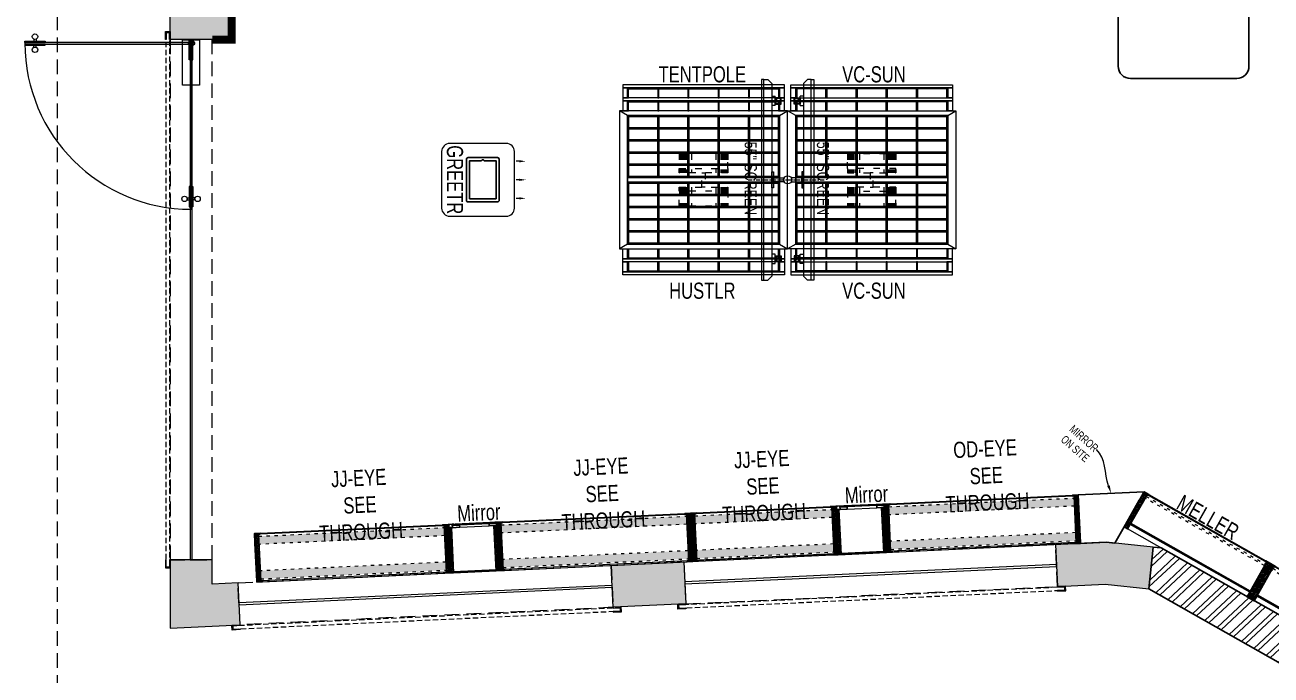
# Model space of a CAD drawing. Header units: feet. Extents: x 2658791 to 2675396, y -5466277 to -5453577.
# Drawn here: x 2658791 to 2666499, y -5462015 to -5457991 of the extents above; entities that cross this region are included whole.
import ezdxf
from ezdxf import colors
from ezdxf.entities.mleader import LeaderData, LeaderLine
from ezdxf.math import Vec2, Vec3

# ---------------------------------------------------------------- set-up
doc = ezdxf.new("R2010")
doc.units = ezdxf.units.FT
doc.header["$LTSCALE"] = 33
doc.header["$MEASUREMENT"] = 0
for name, pattern in [('a_p6_plan_L18$0$HIDDEN', [0.375, 0.25, -0.125]), ('ACAD_ISO03W100', [30, 12, -18]), ('DASHDOT2', [0.5, 0.25, -0.125, 0, -0.125]), ('HIDDENX2', [0.75, 0.5, -0.25])]:
    doc.linetypes.add(name, pattern=pattern)
for name, color, linetype, lineweight in [('A-Glazing', 4, 'Continuous', 20), ('A-shutter', 8, 'Continuous', 18), ('beam', 90, 'Continuous', 9), ('Column', 243, 'Continuous', 9), ('Glazing', 141, 'Continuous', 15), ('LENS-DIM', 252, 'Continuous', 5), ('LENS-PARTITION', 21, 'Continuous', 25), ('LENS-TEXT', 31, 'Continuous', 5), ('LENS_DIMENSION', 193, 'Continuous', 0), ('LENS_PARTITION', 21, 'Continuous', 25), ('LENS_TEXT', 31, 'Continuous', 5), ('LK-EQPMT', 3, 'Continuous', 18), ('LK-FF&E FLOOR', 1, 'Continuous', 9), ('LK-FF&E WALL', 1, 'Continuous', 9), ('LK-IT', 3, 'Continuous', 18), ('LK-MIRROR', 133, 'Continuous', 13), ('LN-ELEVATION-1', 81, 'Continuous', 25), ('LN-ELEVATION-2', 103, 'Continuous', 20), ('LN-ELEVATION-3', 125, 'Continuous', 18), ('LN-ELEVATION-4', 145, 'Continuous', 13), ('LN-ELEVATION-5', 167, 'Continuous', 5), ('LN-HATCH', 251, 'Continuous', 0), ('PLANO-TXT', 252, 'Continuous', 5), ('rolling shutter', 1, 'Continuous', 5)]:
    doc.layers.add(name, color=color, linetype=linetype, lineweight=lineweight)
doc.layers.add('A-WALL', color=1, linetype='Continuous')
doc.styles.add('LK TXT', font='GILC____.TTF', dxfattribs={"height": 100})
doc.styles.get("Standard").update_dxf_attribs({"font": 'GILC____.TTF'})
pattern_1 = [(45, (-583719.1914, 43520.887), (3.31456304, 12.1533978), [15.625, -3.125, 0, -3.125])]
pattern_2 = [(45, (-584019.1914, 43520.887), (3.31456304, 12.1533978), [15.625, -3.125, 0, -3.125])]
pattern_3 = [(45, (4208834.247, 1706614.74), (-4.4901280605, 4.4901280605), [])]
pattern_4 = [(45, (4209134.247, 1706614.74), (-4.4901280605, 4.4901280605), [])]
pattern_5 = [(45, (-583869.1914, 43752.887), (3.31456304, 12.1533978), [15.625, -3.125, 0, -3.125])]
pattern_6 = [(45, (0, 0), (1.683798, 6.173926), [7.9375, -1.5875, 0, -1.5875])]

# ---------------------------------------------------------------- blocks, each defined once
blk = doc.blocks.new('*U49')
at = {"layer": 'A-shutter', "color": 5, "ltscale": 10}
for points in [[(41039835, -1561539.2), (41039835, -1561544.2), (41039790, -1561544.2), (41039790, -1561564.2), (41039835, -1561564.2), (41039835, -1561569.2), (41039785, -1561569.2), (41039785, -1561539.2)], [(41043055, -1561539.2), (41043055, -1561544.2), (41043100, -1561544.2), (41043100, -1561564.2), (41043055, -1561564.2), (41043055, -1561569.2), (41043105, -1561569.2), (41043105, -1561539.2)]]:
    blk.add_lwpolyline(points, close=True, dxfattribs=at)
at = {"layer": 'A-shutter', "color": 5, "linetype": 'HIDDENX2', "ltscale": 2}
blk.add_lwpolyline([(41039790, -1561544.2), (41039790, -1561564.2), (41043100, -1561564.2), (41043100, -1561544.2)], close=True, dxfattribs=at)
blk = doc.blocks.new('*U51')
at = {"layer": 'A-shutter', "color": 5, "ltscale": 10}
for points in [[(41039950, -1561539.2), (41039950, -1561544.2), (41039905, -1561544.2), (41039905, -1561564.2), (41039950, -1561564.2), (41039950, -1561569.2), (41039900, -1561569.2), (41039900, -1561539.2)], [(41042260, -1561539.2), (41042260, -1561544.2), (41042305, -1561544.2), (41042305, -1561564.2), (41042260, -1561564.2), (41042260, -1561569.2), (41042310, -1561569.2), (41042310, -1561539.2)]]:
    blk.add_lwpolyline(points, close=True, dxfattribs=at)
at = {"layer": 'A-shutter', "color": 5, "linetype": 'HIDDENX2', "ltscale": 2}
blk.add_lwpolyline([(41039905, -1561544.2), (41039905, -1561564.2), (41042305, -1561564.2), (41042305, -1561544.2)], close=True, dxfattribs=at)
blk = doc.blocks.new('*U52')
at = {"layer": 'A-shutter', "color": 5, "ltscale": 10}
for points in [[(41039950, -1561539.2), (41039950, -1561544.2), (41039905, -1561544.2), (41039905, -1561564.2), (41039950, -1561564.2), (41039950, -1561569.2), (41039900, -1561569.2), (41039900, -1561539.2)], [(41042251.2, -1561539.2), (41042251.2, -1561544.2), (41042296.2, -1561544.2), (41042296.2, -1561564.2), (41042251.2, -1561564.2), (41042251.2, -1561569.2), (41042301.2, -1561569.2), (41042301.2, -1561539.2)]]:
    blk.add_lwpolyline(points, close=True, dxfattribs=at)
at = {"layer": 'A-shutter', "color": 5, "linetype": 'HIDDENX2', "ltscale": 2}
blk.add_lwpolyline([(41039905, -1561544.2), (41039905, -1561564.2), (41042296.2, -1561564.2), (41042296.2, -1561544.2)], close=True, dxfattribs=at)
blk = doc.blocks.new('A$C789c81e5')
at = {"layer": 'Column'}
h = blk.add_hatch(color=8, dxfattribs=at)
h.dxf.hatch_style = 1
h.paths.add_polyline_path([(-8311.5, 960), (-8641.5, 960), (-8641.5, 700), (-8311.5, 700)])
h.paths.add_polyline_path([(-4736.5, 1080), (-4736.5, 700), (-5206.5, 700), (-5206.5, 960), (-4986.5, 960), (-4986.5, 1080)])
h.paths.add_polyline_path([(-1094, 700), (-1114.3, 1132), (-1374, 1119.8), (-1366.5, 960), (-1516.5, 960), (-1516.5, 700)])
h.paths.add_polyline_path([(-1503.3, 3876.8), (-1243.6, 3889), (-1222.5, 3439.5), (-1482.3, 3427.3)])
h.paths.add_polyline_path([(-8641.5, 4200), (-8381.5, 4200), (-8381.5, 3810), (-8641.5, 3810)])
h.paths.add_polyline_path([(-5154.6, 6972.3), (-4896.4, 6941.5), (-4941.4, 6564.2), (-5199.6, 6595)])
h.paths.add_polyline_path([(-1595.3, 6780), (-1626, 6490.2), (-1611.2, 6175.4), (-1351.5, 6187.6), (-1365.3, 6482.5), (-1336.7, 6752.6)])
h.paths.add_polyline_path([(-8641.5, 7360), (-8381.5, 7360), (-8381.5, 6980), (-8641.5, 6980)])
h.paths.add_polyline_path([(-6192.4, 10137.7), (-5940.3, 10422.1), (-5745.7, 10249.6), (-5997.8, 9965.2)])
h.paths.add_polyline_path([(-4115.7, 12479.6), (-3857, 12771.4), (-3662.5, 12598.9), (-3921.2, 12307.1)])
h.paths.add_polyline_path([(271.4, 10231.9), (584.4, 9999.1), (351.6, 9686.2), (38.7, 9918.9)])
h.paths.add_polyline_path([(-858.2, 16153.4), (-633.6, 16406.7), (-439, 16234.2), (-663.6, 15980.9)])
at = {"layer": 'LN-HATCH'}
h = blk.add_hatch(dxfattribs=at)
h.set_pattern_fill('ANSI32', color=256, scale=222, angle=88.11)
h.paths.add_polyline_path([(-1336.7, 6752.6), (250.2, 9549.8), (41.5, 9704.9), (-1590.1, 6828.8), (-1595.3, 6780)])
at = {"layer": 'A-WALL'}
blk.add_lwpolyline([(-1336.7, 6752.6), (250.2, 9549.8), (41.5, 9704.9), (-1590.1, 6828.8), (-1595.3, 6780)], close=True, dxfattribs=at)
at = {"layer": 'beam', "linetype": 'a_p6_plan_L18$0$HIDDEN', "lineweight": 5, "ltscale": 11}
blk.add_lwpolyline([(-9241.5, 960), (-9241.5, 0), (0, 0), (-301.6, 6428.9)], dxfattribs=at)
for points in [[(-1243.6, 3889), (-1351.5, 6187.6), (-1611.2, 6175.4), (-1503.3, 3876.8)], [(-1374, 1119.8), (-1482.3, 3427.3), (-1222.5, 3439.5), (-1114.3, 1132)], [(-1516.5, 960), (-4736.5, 960), (-4736.5, 700), (-1516.5, 700)]]:
    blk.add_lwpolyline(points, close=True, dxfattribs=at)
at = {"layer": 'Column'}
for points in [[(-1595.3, 6780), (-1626, 6490.2), (-1611.2, 6175.4), (-1351.5, 6187.6), (-1365.3, 6482.5), (-1336.7, 6752.6)], [(-1503.3, 3876.8), (-1243.6, 3889), (-1222.5, 3439.5), (-1482.3, 3427.3)], [(-4736.5, 1080), (-4736.5, 700), (-5206.5, 700), (-5206.5, 960), (-4986.5, 960), (-4986.5, 1080)], [(-1094, 700), (-1114.3, 1132), (-1374, 1119.8), (-1366.5, 960), (-1516.5, 960), (-1516.5, 700)]]:
    blk.add_lwpolyline(points, close=True, dxfattribs=at)
at = {"layer": 'rolling shutter', "color": 2, "rotation": 92.6861815062289}
for name, p in [('*U52', (362292.3, -41064149)), ('*U51', (362421.7, -41066906))]:
    blk.add_blockref(name, p, dxfattribs=at)
at = {"layer": 'rolling shutter', "color": 2, "xscale": -1}
blk.add_blockref('*U49', (41038318.5, 1562239.2), dxfattribs=at)
blk = doc.blocks.new('MIRROR SEE THROUGH')
at = {"layer": 'LN-HATCH', "ltscale": 0.5}
h = blk.add_hatch(dxfattribs=at)
h.set_pattern_fill('ANSI31', color=256, scale=2)
h.set_pattern_definition([(45, (4060070.797, 1708569.446), (-4.4901280605, 4.4901280605), [])])
h.paths.add_polyline_path([(-150, 0), (-132, 0), (-132, -279), (-150, -279)])
h.paths.add_polyline_path([(-132, -6), (132, -6), (132, 0), (-132, 0)])
h.paths.add_polyline_path([(150, 0), (132, 0), (132, -279), (150, -279)])
at = {"layer": 'Defpoints'}
blk.add_lwpolyline([(150, -300), (-150, -300), (-150, 0), (150, 0)], close=True, dxfattribs=at)
at = {"layer": 'LN-ELEVATION-1'}
for points in [[(-150, 0), (-132, 0), (-132, -279), (-150, -279)], [(-132, -6), (132, -6), (132, 0), (-132, 0)], [(150, 0), (132, 0), (132, -279), (150, -279)], [(-103, -293), (-103, -279), (-148, -279), (-148, -300), (-139, -300), (-139, -298.5), (-146.5, -298.5), (-146.5, -293)], [(80, -293), (80, -279), (125, -279), (125, -300), (116, -300), (116, -298.5), (123.5, -298.5), (123.5, -293)], [(142, -300), (142, -298.5), (146.5, -298.5), (146.5, -280.5), (125, -280.5), (125, -279), (148, -279), (148, -300)]]:
    blk.add_lwpolyline(points, close=True, dxfattribs=at)
at = {"layer": 'LN-ELEVATION-2', "color": 4, "lineweight": 0}
blk.add_lwpolyline([(-146.5, -293), (123.5, -293), (123.5, -298.5), (-146.5, -298.5)], close=True, dxfattribs=at)
at = {"layer": 'LN-ELEVATION-2'}
blk.add_lwpolyline([(-103, -293), (80, -293), (80, -279), (-103, -279)], close=True, dxfattribs=at)
at = {"layer": 'LN-ELEVATION-4', "ltscale": 0.5}
blk.add_line((116, -300), (-139, -300), dxfattribs=at)
blk = doc.blocks.new('JJ STSH 900')
h = blk.add_hatch(color=177)
h.dxf.hatch_style = 1
h.paths.add_polyline_path([(425, 50), (-425, 50), (-425, 0), (425, 0)])
h = blk.add_hatch(color=177)
h.dxf.hatch_style = 1
h.paths.add_polyline_path([(425, -164), (-425, -164), (-425, -214), (425, -214)])
at = {"layer": 'LN-HATCH', "ltscale": 0.5}
h = blk.add_hatch(dxfattribs=at)
h.set_pattern_fill('ANSI36', color=256, scale=50)
h.set_pattern_definition(pattern_1)
h.paths.add_polyline_path([(-415, 62), (-415, 68), (-450, 68), (-450, 62)])
h = blk.add_hatch(dxfattribs=at)
h.set_pattern_fill('ANSI36', color=256, scale=50)
h.set_pattern_definition(pattern_1)
h.paths.add_polyline_path([(-425, 62), (-450, 62), (-450, 18), (-450, 8), (-450, -226), (-425, -226)])
h = blk.add_hatch(dxfattribs=at)
h.set_pattern_fill('ANSI36', color=256, scale=50)
h.set_pattern_definition(pattern_2)
h.paths.add_polyline_path([(415, 62), (415, 68), (450, 68), (450, 62)])
h = blk.add_hatch(dxfattribs=at)
h.set_pattern_fill('ANSI36', color=256, scale=50)
h.set_pattern_definition(pattern_2)
h.paths.add_polyline_path([(450, 8), (450, 18), (450, 62), (425, 62), (425, -226), (450, -226)])
h = blk.add_hatch(dxfattribs=at)
h.set_pattern_fill('ANSI36', color=256, scale=50)
h.set_pattern_definition(pattern_1)
h.paths.add_polyline_path([(-415, -226), (-415, -232), (-450, -232), (-450, -226)])
h = blk.add_hatch(dxfattribs=at)
h.set_pattern_fill('ANSI36', color=256, scale=50)
h.set_pattern_definition(pattern_2)
h.paths.add_polyline_path([(415, -226), (415, -232), (450, -232), (450, -226)])
at = {"layer": 'LN-ELEVATION-1', "ltscale": 0.5}
for points in [[(-415, 62), (-415, 68), (-450, 68), (-450, 62)], [(-450, -226), (-450, 8), (-450, 8), (-450, 18), (-450, 18), (-450, 62), (-425, 62), (-425, -226)], [(415, 62), (415, 68), (450, 68), (450, 62)], [(450, -226), (450, 8), (450, 8), (450, 18), (450, 18), (450, 62), (425, 62), (425, -226)], [(-415, -226), (-415, -232), (-450, -232), (-450, -226)], [(415, -226), (415, -232), (450, -232), (450, -226)]]:
    blk.add_lwpolyline(points, close=True, dxfattribs=at)
at = {"layer": 'LN-ELEVATION-3', "ltscale": 0.5}
for p, q in [((-415, 68), (415, 68)), ((415, 62), (-415, 62)), ((425, -226), (-425, -226)), ((415, -226), (-415, -226)), ((-415, -232), (415, -232))]:
    blk.add_line(p, q, dxfattribs=at)
at = {"layer": 'LN-ELEVATION-4', "linetype": 'ACAD_ISO03W100', "ltscale": 0.05}
for points in [[(425, 0), (-425, 0), (-425, 50), (425, 50)], [(425, -164), (-425, -164), (-425, -214), (425, -214)]]:
    blk.add_lwpolyline(points, close=True, dxfattribs=at)
blk = doc.blocks.new('ffgd')
at = {"layer": 'LN-ELEVATION-4', "linetype": 'ACAD_ISO03W100', "ltscale": 0.1}
blk.add_lwpolyline([(0, 47.3), (0, -41.5), (-20, -41.5), (-20, 47.3)], close=True, dxfattribs=at)
at = {"layer": 'LN-ELEVATION-5', "linetype": 'ACAD_ISO03W100', "ltscale": 0.1}
for p, q in [((-159.9, 165.7), (-159.9, 47.3)), ((-159.7, 165.7), (-159.7, 47.3)), ((-159.4, 165.7), (-159.4, 47.3)), ((-159, 165.7), (-159, 47.3)), ((-158.5, 165.7), (-158.5, 47.3)), ((-157.9, 165.7), (-157.9, 47.3)), ((-157.1, 165.7), (-157.1, 47.3)), ((-156.1, 165.7), (-156.1, 47.3)), ((-154.1, 165.7), (-154.1, 47.3)), ((-151.1, 165.7), (-151.1, 47.3)), ((-146.1, 165.7), (-146.1, 47.3)), ((-141.1, 165.7), (-141.1, 47.3)), ((-135.1, 165.7), (-135.1, 47.3)), ((-128.1, 165.7), (-128.1, 47.3)), ((-120.1, 165.7), (-120.1, 47.3)), ((-111.1, 165.7), (-111.1, 47.3)), ((-102.1, 165.7), (-102.1, 47.3)), ((-85, 165.7), (-85, 47.3)), ((65, 165.7), (65, 47.3)), ((82.1, 165.7), (82.1, 47.3)), ((91.1, 165.7), (91.1, 47.3)), ((100.1, 165.7), (100.1, 47.3)), ((108.1, 165.7), (108.1, 47.3)), ((115.1, 165.7), (115.1, 47.3)), ((121.1, 165.7), (121.1, 47.3)), ((126.1, 165.7), (126.1, 47.3)), ((131.1, 165.7), (131.1, 47.3)), ((134.1, 165.7), (134.1, 47.3)), ((136.1, 165.7), (136.1, 47.3)), ((137.1, 165.7), (137.1, 47.3)), ((137.9, 165.7), (137.9, 47.3)), ((138.5, 165.7), (138.5, 47.3)), ((139, 165.7), (139, 47.3)), ((139.4, 165.7), (139.4, 47.3)), ((139.7, 165.7), (139.7, 47.3)), ((139.9, 165.7), (139.9, 47.3)), ((-159.9, -41.5), (-159.9, -159.9)), ((-159.7, -41.5), (-159.7, -159.9)), ((-159.4, -41.5), (-159.4, -159.9)), ((-159, -41.5), (-159, -159.9)), ((-158.5, -41.5), (-158.5, -159.9)), ((-157.9, -41.5), (-157.9, -159.9)), ((-157.1, -41.5), (-157.1, -159.9)), ((-156.1, -41.5), (-156.1, -159.9)), ((-154.1, -41.5), (-154.1, -159.9)), ((-151.1, -41.5), (-151.1, -159.9)), ((-146.1, -41.5), (-146.1, -159.9)), ((-141.1, -41.5), (-141.1, -159.9)), ((-135.1, -41.5), (-135.1, -159.9)), ((-128.1, -41.5), (-128.1, -159.9)), ((-120.1, -41.5), (-120.1, -159.9)), ((-111.1, -41.5), (-111.1, -159.9)), ((-102.1, -41.5), (-102.1, -159.9)), ((-85, -41.5), (-85, -159.9)), ((65, -41.5), (65, -159.9)), ((82.1, -41.5), (82.1, -159.9)), ((91.1, -41.5), (91.1, -159.9)), ((100.1, -41.5), (100.1, -159.9)), ((108.1, -41.5), (108.1, -159.9)), ((115.1, -41.5), (115.1, -159.9)), ((121.1, -41.5), (121.1, -159.9)), ((126.1, -41.5), (126.1, -159.9)), ((131.1, -41.5), (131.1, -159.9)), ((134.1, -41.5), (134.1, -159.9)), ((136.1, -41.5), (136.1, -159.9)), ((137.1, -41.5), (137.1, -159.9)), ((137.9, -41.5), (137.9, -159.9)), ((138.5, -41.5), (138.5, -159.9)), ((139, -41.5), (139, -159.9)), ((139.4, -41.5), (139.4, -159.9)), ((139.7, -41.5), (139.7, -159.9)), ((139.9, -41.5), (139.9, -159.9))]:
    blk.add_line(p, q, dxfattribs=at)
for points in [[(140, 73), (140, 165.7), (-160, 165.7), (-160, 73)], [(140, -67.1), (140, -159.9), (-160, -159.9), (-160, -67.1)]]:
    blk.add_lwpolyline(points, dxfattribs=at)
for points in [[(140, 73), (140, 47.3), (-160, 47.3), (-160, 73)], [(140, -41.5), (140, -67.1), (-160, -67.1), (-160, -41.5)]]:
    blk.add_lwpolyline(points, close=True, dxfattribs=at)
blk = doc.blocks.new('EURO 1040 x 1175')
at = {"layer": 'LN-ELEVATION-1'}
for points in [[(-470, -327.4), (470, -327.4), (470, 467.6), (-470, 467.6)], [(-470, 85.1), (470, 85.1), (470, 467.6), (-470, 467.6)], [(-283.2, 85.1), (-277.2, 85.1), (-277.2, 467.6), (-283.2, 467.6)], [(-96.4, 85.1), (-90.4, 85.1), (-90.4, 467.6), (-96.4, 467.6)], [(90.4, 85.1), (96.4, 85.1), (96.4, 467.6), (90.4, 467.6)], [(277.2, 85.1), (283.2, 85.1), (283.2, 467.6), (277.2, 467.6)], [(-470, 386.6), (-283.2, 386.6), (-283.2, 392.6), (-470, 392.6)], [(-277.2, 386.6), (-96.4, 386.6), (-96.4, 392.6), (-277.2, 392.6)], [(-90.4, 386.6), (90.4, 386.6), (90.4, 392.6), (-90.4, 392.6)], [(96.4, 386.6), (277.2, 386.6), (277.2, 392.6), (96.4, 392.6)], [(283.2, 386.6), (470, 386.6), (470, 392.6), (283.2, 392.6)], [(-470, 311.2), (-283.2, 311.2), (-283.2, 317.2), (-470, 317.2)], [(-277.2, 311.2), (-96.4, 311.2), (-96.4, 317.2), (-277.2, 317.2)], [(-90.4, 311.2), (90.4, 311.2), (90.4, 317.2), (-90.4, 317.2)], [(96.4, 311.2), (277.2, 311.2), (277.2, 317.2), (96.4, 317.2)], [(283.2, 311.2), (470, 311.2), (470, 317.2), (283.2, 317.2)], [(-470, 235.8), (-283.2, 235.8), (-283.2, 241.8), (-470, 241.8)], [(-277.2, 235.8), (-96.4, 235.8), (-96.4, 241.8), (-277.2, 241.8)], [(-90.4, 235.8), (90.4, 235.8), (90.4, 241.8), (-90.4, 241.8)], [(96.4, 235.8), (277.2, 235.8), (277.2, 241.8), (96.4, 241.8)], [(283.2, 235.8), (470, 235.8), (470, 241.8), (283.2, 241.8)], [(-470, 160.4), (-283.2, 160.4), (-283.2, 166.4), (-470, 166.4)], [(-277.2, 160.4), (-96.4, 160.4), (-96.4, 166.4), (-277.2, 166.4)], [(-90.4, 160.4), (90.4, 160.4), (90.4, 166.4), (-90.4, 166.4)], [(96.4, 160.4), (277.2, 160.4), (277.2, 166.4), (96.4, 166.4)], [(283.2, 160.4), (470, 160.4), (470, 166.4), (283.2, 166.4)], [(-470, 85.1), (470, 85.1), (470, 55.1), (-470, 55.1)], [(-470, 55.1), (470, 55.1), (470, -327.4), (-470, -327.4)], [(-283.2, 55.1), (-277.2, 55.1), (-277.2, -327.4), (-283.2, -327.4)], [(-96.4, 55.1), (-90.4, 55.1), (-90.4, -327.4), (-96.4, -327.4)], [(90.4, 55.1), (96.4, 55.1), (96.4, -327.4), (90.4, -327.4)], [(277.2, 55.1), (283.2, 55.1), (283.2, -327.4), (277.2, -327.4)], [(-470, -20.3), (-283.2, -20.3), (-283.2, -26.3), (-470, -26.3)], [(-277.2, -20.3), (-96.4, -20.3), (-96.4, -26.3), (-277.2, -26.3)], [(-90.4, -20.3), (90.4, -20.3), (90.4, -26.3), (-90.4, -26.3)], [(96.4, -20.3), (277.2, -20.3), (277.2, -26.3), (96.4, -26.3)], [(283.2, -20.3), (470, -20.3), (470, -26.3), (283.2, -26.3)], [(-470, -95.7), (-283.2, -95.7), (-283.2, -101.7), (-470, -101.7)], [(-277.2, -95.7), (-96.4, -95.7), (-96.4, -101.7), (-277.2, -101.7)], [(-90.4, -95.7), (90.4, -95.7), (90.4, -101.7), (-90.4, -101.7)], [(96.4, -95.7), (277.2, -95.7), (277.2, -101.7), (96.4, -101.7)], [(283.2, -95.7), (470, -95.7), (470, -101.7), (283.2, -101.7)], [(-470, -171.1), (-283.2, -171.1), (-283.2, -177.1), (-470, -177.1)], [(-277.2, -171.1), (-96.4, -171.1), (-96.4, -177.1), (-277.2, -177.1)], [(-90.4, -171.1), (90.4, -171.1), (90.4, -177.1), (-90.4, -177.1)], [(96.4, -171.1), (277.2, -171.1), (277.2, -177.1), (96.4, -177.1)], [(283.2, -171.1), (470, -171.1), (470, -177.1), (283.2, -177.1)], [(-470, -246.4), (-283.2, -246.4), (-283.2, -252.4), (-470, -252.4)], [(-277.2, -246.4), (-96.4, -246.4), (-96.4, -252.4), (-277.2, -252.4)], [(-90.4, -246.4), (90.4, -246.4), (90.4, -252.4), (-90.4, -252.4)], [(96.4, -246.4), (277.2, -246.4), (277.2, -252.4), (96.4, -252.4)], [(283.2, -246.4), (470, -246.4), (470, -252.4), (283.2, -252.4)]]:
    blk.add_lwpolyline(points, close=True, dxfattribs=at)
for points in [[(-283.2, 461.6), (-464, 461.6), (-464, 317.2)], [(-96.4, 461.6), (-277.2, 461.6)], [(90.4, 461.6), (-90.4, 461.6)], [(277.2, 461.6), (96.4, 461.6)], [(464, 317.2), (464, 461.6), (283.2, 461.6)], [(-464, 311.2), (-464, 241.8)], [(464, 241.8), (464, 311.2)], [(-464, 235.8), (-464, 166.4)], [(464, 166.4), (464, 235.8)], [(-464, 160.4), (-464, 91.1), (-283.2, 91.1)], [(283.2, 91.1), (464, 91.1), (464, 160.4)], [(-277.2, 91.1), (-96.4, 91.1)], [(-90.4, 91.1), (90.4, 91.1)], [(96.4, 91.1), (277.2, 91.1)], [(-464, -20.3), (-464, 49.1), (-283.2, 49.1)], [(-277.2, 49.1), (-96.4, 49.1)], [(-90.4, 49.1), (90.4, 49.1)], [(96.4, 49.1), (277.2, 49.1)], [(283.2, 49.1), (464, 49.1), (464, -20.3)], [(-464, -95.7), (-464, -26.3)], [(464, -26.3), (464, -95.7)], [(-464, -171.1), (-464, -101.7)], [(464, -101.7), (464, -171.1)], [(-283.2, -321.4), (-464, -321.4), (-464, -177.1)], [(464, -177.1), (464, -321.4), (283.2, -321.4)], [(-96.4, -321.4), (-277.2, -321.4)], [(90.4, -321.4), (-90.4, -321.4)], [(277.2, -321.4), (96.4, -321.4)]]:
    blk.add_lwpolyline(points, dxfattribs=at)
at = {"layer": 'LN-ELEVATION-2'}
blk.add_lwpolyline([(-520, -357.4), (520, -357.4), (520, 497.6), (-520, 497.6)], close=True, dxfattribs=at)
for points in [[(-470, 467.6), (-520, 497.6)], [(470, 467.6), (520, 497.6)], [(-470, -327.4), (-520, -357.4)], [(470, -327.4), (520, -357.4)]]:
    blk.add_lwpolyline(points, dxfattribs=at)
at = {"layer": 'LN-ELEVATION-3'}
for points in [[(-500, 559.6), (500, 559.6), (500, 577.6), (-500, 577.6)], [(-500, 497.6), (-470, 497.6), (-470, 559.6), (-500, 559.6)], [(470, 497.6), (500, 497.6), (500, 559.6), (470, 559.6)], [(-500, -357.4), (-470, -357.4), (-470, -419.4), (-500, -419.4)], [(470, -357.4), (500, -357.4), (500, -419.4), (470, -419.4)], [(-500, -419.4), (500, -419.4), (500, -437.4), (-500, -437.4)]]:
    blk.add_lwpolyline(points, close=True, dxfattribs=at)
at = {"layer": 'LN-ELEVATION-4'}
for points in [[(-500, 639.6), (500, 639.6), (500, 657.6), (-500, 657.6)], [(-500, 577.6), (-470, 577.6), (-470, 639.6), (-500, 639.6)], [(470, 577.6), (500, 577.6), (500, 639.6), (470, 639.6)], [(-470, 497.6), (-464, 497.6), (-464, 559.6), (-470, 559.6)], [(-464, 553.6), (-283.2, 553.6), (-283.2, 559.6), (-464, 559.6)], [(-283.2, 497.6), (-277.2, 497.6), (-277.2, 559.6), (-283.2, 559.6)], [(-277.2, 553.6), (-96.4, 553.6), (-96.4, 559.6), (-277.2, 559.6)], [(-96.4, 497.6), (-90.4, 497.6), (-90.4, 559.6), (-96.4, 559.6)], [(-90.4, 553.6), (90.4, 553.6), (90.4, 559.6), (-90.4, 559.6)], [(90.4, 497.6), (96.4, 497.6), (96.4, 559.6), (90.4, 559.6)], [(96.4, 553.6), (277.2, 553.6), (277.2, 559.6), (96.4, 559.6)], [(277.2, 497.6), (283.2, 497.6), (283.2, 559.6), (277.2, 559.6)], [(283.2, 553.6), (464, 553.6), (464, 559.6), (283.2, 559.6)], [(464, 497.6), (470, 497.6), (470, 559.6), (464, 559.6)], [(-470, -357.4), (-464, -357.4), (-464, -419.4), (-470, -419.4)], [(-283.2, -357.4), (-277.2, -357.4), (-277.2, -419.4), (-283.2, -419.4)], [(-96.4, -357.4), (-90.4, -357.4), (-90.4, -419.4), (-96.4, -419.4)], [(90.4, -357.4), (96.4, -357.4), (96.4, -419.4), (90.4, -419.4)], [(277.2, -357.4), (283.2, -357.4), (283.2, -419.4), (277.2, -419.4)], [(464, -357.4), (470, -357.4), (470, -419.4), (464, -419.4)], [(-500, -437.4), (-470, -437.4), (-470, -499.4), (-500, -499.4)], [(-464, -413.4), (-283.2, -413.4), (-283.2, -419.4), (-464, -419.4)], [(-277.2, -413.4), (-96.4, -413.4), (-96.4, -419.4), (-277.2, -419.4)], [(-90.4, -413.4), (90.4, -413.4), (90.4, -419.4), (-90.4, -419.4)], [(96.4, -413.4), (277.2, -413.4), (277.2, -419.4), (96.4, -419.4)], [(283.2, -413.4), (464, -413.4), (464, -419.4), (283.2, -419.4)], [(470, -437.4), (500, -437.4), (500, -499.4), (470, -499.4)], [(-500, -499.4), (500, -499.4), (500, -517.4), (-500, -517.4)]]:
    blk.add_lwpolyline(points, close=True, dxfattribs=at)
at = {"layer": 'LN-ELEVATION-5'}
for points in [[(-470, 577.6), (-464, 577.6), (-464, 639.6), (-470, 639.6)], [(-464, 633.6), (-283.2, 633.6), (-283.2, 639.6), (-464, 639.6)], [(-283.2, 577.6), (-277.2, 577.6), (-277.2, 639.6), (-283.2, 639.6)], [(-277.2, 633.6), (-96.4, 633.6), (-96.4, 639.6), (-277.2, 639.6)], [(-96.4, 577.6), (-90.4, 577.6), (-90.4, 639.6), (-96.4, 639.6)], [(-90.4, 633.6), (90.4, 633.6), (90.4, 639.6), (-90.4, 639.6)], [(90.4, 577.6), (96.4, 577.6), (96.4, 639.6), (90.4, 639.6)], [(96.4, 633.6), (277.2, 633.6), (277.2, 639.6), (96.4, 639.6)], [(277.2, 577.6), (283.2, 577.6), (283.2, 639.6), (277.2, 639.6)], [(283.2, 633.6), (464, 633.6), (464, 639.6), (283.2, 639.6)], [(464, 577.6), (470, 577.6), (470, 639.6), (464, 639.6)], [(-470, -437.4), (-464, -437.4), (-464, -499.4), (-470, -499.4)], [(-283.2, -437.4), (-277.2, -437.4), (-277.2, -499.4), (-283.2, -499.4)], [(-96.4, -437.4), (-90.4, -437.4), (-90.4, -499.4), (-96.4, -499.4)], [(90.4, -437.4), (96.4, -437.4), (96.4, -499.4), (90.4, -499.4)], [(277.2, -437.4), (283.2, -437.4), (283.2, -499.4), (277.2, -499.4)], [(464, -437.4), (470, -437.4), (470, -499.4), (464, -499.4)], [(-464, -493.4), (-283.2, -493.4), (-283.2, -499.4), (-464, -499.4)], [(-277.2, -493.4), (-96.4, -493.4), (-96.4, -499.4), (-277.2, -499.4)], [(-90.4, -493.4), (90.4, -493.4), (90.4, -499.4), (-90.4, -499.4)], [(96.4, -493.4), (277.2, -493.4), (277.2, -499.4), (96.4, -499.4)], [(283.2, -493.4), (464, -493.4), (464, -499.4), (283.2, -499.4)]]:
    blk.add_lwpolyline(points, close=True, dxfattribs=at)
at = {"layer": 'LENS-DIM'}
blk.add_blockref('ffgd', (10, 67.1), dxfattribs=at)
blk = doc.blocks.new('GREETR 450x450')
at = {"layer": 'LN-ELEVATION-1', "linetype": 'ByBlock', "lineweight": -2}
for p, q in [((481.3, 339.7), (461, 339.7)), ((481.3, 225), (461, 225)), ((481.3, 110.3), (461, 110.3))]:
    blk.add_line(p, q, dxfattribs=at)
at = {"layer": 'LN-ELEVATION-1'}
for points in [[(355.5, 98.3), (355.5, 352.3, 0.414214), (345.5, 362.3), (163.5, 362.3, 0.414214), (153.5, 352.3), (153.5, 98.3, 0.414214), (163.5, 88.3), (345.5, 88.3, 0.414214)], [(264, 342.8), (336.5, 342.8), (336.5, 107.8), (172.5, 107.8), (172.5, 342.8), (245, 342.8, 0.327538), (246.9, 344.2, -0.733799), (262.1, 344.2, 0.327538)]]:
    blk.add_lwpolyline(points, format="xyb", close=True, dxfattribs=at)
at = {"layer": 'LN-ELEVATION-1', "linetype": 'ByBlock', "lineweight": -2}
for points in [[(481.3, 346.4), (481.3, 333.1), (521.3, 339.7)], [(481.3, 231.7), (481.3, 218.3), (521.3, 225)], [(481.3, 116.9), (481.3, 103.6), (521.3, 110.3)]]:
    blk.add_solid(points, dxfattribs=at)
at = {"layer": 'LN-ELEVATION-2'}
blk.add_lwpolyline([(50, 0), (400, 0, 0.414214), (450, 50), (450, 400, 0.414214), (400, 450), (50, 450, 0.414214), (0, 400), (0, 50, 0.414214)], format="xyb", close=True, dxfattribs=at)
blk = doc.blocks.new('JJ SH 900')
at = {"layer": 'LN-HATCH', "ltscale": 0.5}
h = blk.add_hatch(dxfattribs=at)
h.set_pattern_fill('ANSI31', color=256, scale=50)
h.paths.add_polyline_path([(-911.8, 0), (-911.8, -190), (-905.8, -190), (-905.8, -200), (-911.8, -200), (-911.8, -244), (-886.8, -244), (-886.8, 0)])
h = blk.add_hatch(dxfattribs=at)
h.set_pattern_fill('ANSI31', color=256, scale=2)
h.set_pattern_definition(pattern_3)
h.paths.add_polyline_path([(-11.8, 0), (-11.8, -190), (-17.8, -190), (-17.8, -200), (-11.8, -200), (-11.8, -244), (-36.8, -244), (-36.8, 0)])
h = blk.add_hatch(dxfattribs=at)
h.set_pattern_fill('ANSI31', color=256, scale=2)
h.set_pattern_definition(pattern_4)
h.paths.add_polyline_path([(-36.8, -40), (-886.8, -40), (-886.8, -34), (-36.8, -34)])
h = blk.add_hatch(dxfattribs=at)
h.set_pattern_fill('ANSI31', color=256, scale=2)
h.set_pattern_definition(pattern_4)
h.paths.add_polyline_path([(-876.8, -244), (-876.8, -250), (-911.8, -250), (-911.8, -244)])
h = blk.add_hatch(dxfattribs=at)
h.set_pattern_fill('ANSI31', color=256, scale=2)
h.set_pattern_definition(pattern_3)
h.paths.add_polyline_path([(-46.8, -244), (-46.8, -250), (-11.8, -250), (-11.8, -244)])
at = {"layer": 'LN-ELEVATION-1', "ltscale": 0.5}
for points in [[(-911.8, 0), (-911.8, -190), (-905.8, -190), (-905.8, -200), (-911.8, -200), (-911.8, -244), (-886.8, -244), (-886.8, 0)], [(-11.8, 0), (-11.8, -190), (-17.8, -190), (-17.8, -200), (-11.8, -200), (-11.8, -244), (-36.8, -244), (-36.8, 0)], [(-36.8, -40), (-886.8, -40), (-886.8, -34), (-36.8, -34)], [(-876.8, -244), (-876.8, -250), (-911.8, -250), (-911.8, -244)], [(-46.8, -244), (-46.8, -250), (-11.8, -250), (-11.8, -244)]]:
    blk.add_lwpolyline(points, close=True, dxfattribs=at)
at = {"layer": 'LN-ELEVATION-3', "ltscale": 0.5}
for p, q in [((-886.8, 0), (-36.8, 0)), ((-876.8, -244), (-46.8, -244)), ((-46.8, -250), (-876.8, -250))]:
    blk.add_line(p, q, dxfattribs=at)
at = {"layer": 'LN-ELEVATION-4', "linetype": 'ACAD_ISO03W100', "ltscale": 0.05}
blk.add_lwpolyline([(-886.8, -220), (-36.8, -220), (-36.8, -232), (-886.8, -232)], close=True, dxfattribs=at)
blk = doc.blocks.new('Entrance Door')
at = {"layer": 'Glazing', "ltscale": 111}
blk.add_hatch(color=256, dxfattribs=at).paths.add_polyline_path([(18, -34.8), (18, -1235), (30, -1235), (30, -34.8)])
at = {"layer": 'Glazing'}
for p, q in [((30, -54.2), (18, -66.2)), ((1117.8, -31.3), (1117.8, -54.3)), ((1117.8, -89.2), (1117.8, -66.3)), ((1132.8, -31.3), (1132.8, -54.3)), ((1132.8, -89.2), (1132.8, -66.3))]:
    blk.add_line(p, q, dxfattribs=at)
at = {"layer": 'Glazing', "ltscale": 44}
for p, q in [((-4.9, -1156.3), (18, -1156.3)), ((-4.9, -1171.3), (18, -1171.3)), ((52.9, -1156.3), (30, -1156.3)), ((52.9, -1171.3), (30, -1171.3))]:
    blk.add_line(p, q, dxfattribs=at)
at = {"layer": 'Glazing'}
for points in [[(320, -120.5), (0, -120.5), (0, 0), (320, 0)], [(0, -54.2), (142.5, -54.2), (142.5, -46.8), (0, -46.8)], [(0, -66.2), (142.5, -66.2), (142.5, -73.7), (0, -73.7)], [(1180.8, -54.3), (1038.3, -54.3), (1038.3, -46.8), (1180.8, -46.8)], [(1180.8, -66.3), (1038.3, -66.3), (1038.3, -73.8), (1180.8, -73.8)]]:
    blk.add_lwpolyline(points, close=True, dxfattribs=at)
at = {"layer": 'Glazing', "ltscale": 222}
blk.add_lwpolyline([(-1.5, -66.2), (1198.8, -66.2), (1198.8, -54.2), (-1.5, -54.2)], close=True, dxfattribs=at)
at = {"layer": 'Glazing', "ltscale": 111}
blk.add_lwpolyline([(18, -34.8), (18, -1235), (30, -1235), (30, -34.8)], close=True, dxfattribs=at)
at = {"layer": 'Glazing', "ltscale": 44}
for points in [[(18, -1092.5), (18, -1235), (10.5, -1235), (10.5, -1092.5)], [(30, -1092.5), (30, -1235), (37.5, -1235), (37.5, -1092.5)]]:
    blk.add_lwpolyline(points, close=True, dxfattribs=at)
at = {"layer": 'Glazing'}
for centre, radius in [((1125.3, -13.9), 19), ((24, -58.7), 19.8), ((1125.3, -106.6), 19)]:
    blk.add_circle(centre, radius, dxfattribs=at)
at = {"layer": 'Glazing', "ltscale": 44}
for centre in [(-22.4, -1163.8), (70.4, -1163.8)]:
    blk.add_circle(centre, 19, dxfattribs=at)
at = {"layer": 'Glazing', "ltscale": 222}
blk.add_arc((24, -60.2), 1174.8, 270, 359.99955, dxfattribs=at)
blk = doc.blocks.new('JJ STSH 1200')
at = {"layer": 'LN-HATCH', "ltscale": 0.5}
h = blk.add_hatch(dxfattribs=at)
h.set_pattern_fill('ANSI36', color=256, scale=50)
h.set_pattern_definition(pattern_5)
h.paths.add_polyline_path([(-565, 294), (-565, 300), (-600, 300), (-600, 294)])
h = blk.add_hatch(dxfattribs=at)
h.set_pattern_fill('ANSI36', color=256, scale=50)
h.set_pattern_definition(pattern_5)
h.paths.add_polyline_path([(-575, 294), (-600, 294), (-600, 250), (-600, 240), (-600, 6), (-575, 6)])
h = blk.add_hatch(dxfattribs=at)
h.set_pattern_fill('ANSI36', color=256)
h.set_pattern_definition(pattern_6)
h.paths.add_polyline_path([(575, 282), (-575, 282), (-575, 232), (575, 232)])
h = blk.add_hatch(dxfattribs=at)
h.set_pattern_fill('ANSI36', color=256, scale=50)
h.set_pattern_definition(pattern_5)
h.paths.add_polyline_path([(565, 294), (565, 300), (600, 300), (600, 294)])
h = blk.add_hatch(dxfattribs=at)
h.set_pattern_fill('ANSI36', color=256, scale=50)
h.set_pattern_definition(pattern_5)
h.paths.add_polyline_path([(600, 240), (600, 250), (600, 294), (575, 294), (575, 6), (600, 6)])
h = blk.add_hatch(dxfattribs=at)
h.set_pattern_fill('ANSI36', color=256, scale=50)
h.set_pattern_definition(pattern_5)
h.paths.add_polyline_path([(-565, 6), (-565, 0), (-600, 0), (-600, 6)])
h = blk.add_hatch(dxfattribs=at)
h.set_pattern_fill('ANSI36', color=256)
h.set_pattern_definition(pattern_6)
h.paths.add_polyline_path([(575, 68), (-575, 68), (-575, 18), (575, 18)])
h = blk.add_hatch(dxfattribs=at)
h.set_pattern_fill('ANSI36', color=256, scale=50)
h.set_pattern_definition(pattern_5)
h.paths.add_polyline_path([(565, 6), (565, 0), (600, 0), (600, 6)])
at = {"layer": 'LN-ELEVATION-1', "ltscale": 0.5}
for points in [[(-565, 294), (-565, 300), (-600, 300), (-600, 294)], [(-600, 6), (-600, 240), (-600, 240), (-600, 250), (-600, 250), (-600, 294), (-575, 294), (-575, 6)], [(565, 294), (565, 300), (600, 300), (600, 294)], [(600, 6), (600, 240), (600, 240), (600, 250), (600, 250), (600, 294), (575, 294), (575, 6)], [(-565, 6), (-565, 0), (-600, 0), (-600, 6)], [(565, 6), (565, 0), (600, 0), (600, 6)]]:
    blk.add_lwpolyline(points, close=True, dxfattribs=at)
at = {"layer": 'LN-ELEVATION-3', "ltscale": 0.5}
for p, q in [((-565, 300), (565, 300)), ((565, 294), (-565, 294)), ((575, 6), (-575, 6)), ((565, 6), (-565, 6)), ((-565, 0), (565, 0))]:
    blk.add_line(p, q, dxfattribs=at)
at = {"layer": 'LN-ELEVATION-4', "linetype": 'ACAD_ISO03W100', "ltscale": 0.05}
for points in [[(575, 232), (-575, 232), (-575, 282), (575, 282)], [(575, 68), (-575, 68), (-575, 18), (575, 18)]]:
    blk.add_lwpolyline(points, close=True, dxfattribs=at)
blk = doc.blocks.new('55INCH')
at = {"layer": 'LK-EQPMT', "ltscale": 12}
for p, q in [((2111558.8, 1135690.5), (2111583.2, 1135690.5)), ((2111583.2, 1135690.5), (2111607.7, 1135666)), ((2111607.7, 1134473.9), (2111607.7, 1135666)), ((2111607.7, 1135587.9), (2111627.2, 1135587.9)), ((2111627.2, 1135529.3), (2111607.7, 1135529.3)), ((2111627.2, 1135587.9), (2111627.2, 1135529.3)), ((2111627.2, 1134610.6), (2111607.7, 1134610.6)), ((2111627.2, 1134610.6), (2111627.2, 1134552)), ((2111607.7, 1134552), (2111627.2, 1134552)), ((2111558.8, 1134449.5), (2111583.2, 1134449.5)), ((2111583.2, 1134449.5), (2111607.7, 1134473.9))]:
    blk.add_line(p, q, dxfattribs=at)
at = {"layer": 'LK-EQPMT'}
for p, q in [((2111661.6, 1135543.3), (2111631, 1135573.9)), ((2111661.6, 1135573.9), (2111631, 1135543.3)), ((2111661.6, 1134597.1), (2111631, 1134566.5))]:
    blk.add_line(p, q, dxfattribs=at)
at = {"layer": 'LK-EQPMT', "ltscale": 12}
blk.add_lwpolyline([(2111542.6, 1135690.5), (2111558.8, 1135690.5), (2111558.8, 1134449.5), (2111542.6, 1134449.5)], close=True, dxfattribs=at)
at = {"layer": 'LK-EQPMT'}
for points in [[(2111627.2, 1135577.7), (2111627.2, 1135539.5), (2111665.4, 1135539.5), (2111665.4, 1135577.7)], [(2111631, 1135573.9), (2111631, 1135543.3), (2111661.6, 1135543.3), (2111661.6, 1135573.9)], [(2111627.2, 1134562.7), (2111627.2, 1134600.9), (2111665.4, 1134600.9), (2111665.4, 1134562.7)], [(2111631, 1134566.5), (2111631, 1134597.1), (2111661.6, 1134597.1), (2111661.6, 1134566.5)]]:
    blk.add_lwpolyline(points, close=True, dxfattribs=at)

msp = doc.modelspace()

# ---------------------------------------------------------------- linework, layer by layer
at = {"layer": 'A-Glazing'}
for points in [[(2659825.8, -5461301.8), (2659825.8, -5458081.8), (2659813.8, -5458081.8), (2659813.8, -5461301.8)], [(2662872.9, -5461450.8), (2665171.6, -5461343), (2665171, -5461331), (2662872.4, -5461438.8)], [(2660116, -5461580.2), (2662423.4, -5461471.9), (2662422.9, -5461459.9), (2660115.4, -5461568.2)]]:
    msp.add_lwpolyline(points, close=True, dxfattribs=at)
at = {"layer": 'LENS-PARTITION'}
msp.add_lwpolyline([(2665319.7, -5461199.9), (2665480, -5461192.4), (2665533.5, -5461198), (2665713.3, -5460881.1), (2665305.6, -5460900.2)], close=True, dxfattribs=at)
at = {"layer": 'LENS_PARTITION'}
msp.add_lwpolyline([(2665628.9, -5457218.7), (2666287.1, -5457218.7, -0.414214), (2666362.1, -5457293.7), (2666362.1, -5458246.9, -0.414214), (2666287.1, -5458321.9), (2665628.9, -5458321.9, -0.414214), (2665553.9, -5458246.9), (2665553.9, -5457293.7, -0.414214)], format="xyb", close=True, dxfattribs=at)
at = {"layer": 'LK-IT', "color": 1, "linetype": 'DASHDOT2', "ltscale": 3}
msp.add_line((2663264.4, -5458949.7), (2663753.4, -5458949.7), dxfattribs=at)
at = {"layer": 'LK-IT'}
for points in [[(2663411.5, -5458999.7), (2663411.5, -5458899.7), (2663421.5, -5458899.7), (2663421.5, -5458999.7)], [(2663606.3, -5458999.7), (2663606.3, -5458899.7), (2663596.3, -5458899.7), (2663596.3, -5458999.7)]]:
    msp.add_lwpolyline(points, close=True, dxfattribs=at)
for points in [[(2663487.3, -5458962.2), (2663421.5, -5458962.2), (2663421.5, -5458937.2), (2663487.3, -5458937.2, 0.267949), (2663487.3, -5458962.2, -1)], [(2663530.6, -5458962.2), (2663596.3, -5458962.2), (2663596.3, -5458937.2), (2663530.6, -5458937.2, -0.267949), (2663530.6, -5458962.2, 1)]]:
    msp.add_lwpolyline(points, format="xyb", dxfattribs=at)
at = {"layer": 'LK-IT', "color": 1}
msp.add_circle((2663508.9, -5458949.7), 25, dxfattribs=at)
at = {"layer": 'LK-MIRROR', "linetype": 'ACAD_ISO03W100', "ltscale": 0.05, "const_width": 50}
msp.add_lwpolyline([(2659949.8, -5457611.8), (2660069.8, -5457611.8), (2660069.8, -5458081.8), (2659949.8, -5458081.8)], dxfattribs=at)

# ---------------------------------------------------------------- block references
at = {"layer": 'A-Glazing', "xscale": 0.8748404702498993, "yscale": 0.8748404702498993, "zscale": 0.8748404702498993, "rotation": 270.0000110907648}
msp.add_blockref('Entrance Door', (2659871.7, -5458083.1), dxfattribs=at)
at = {"layer": 'LENS_DIMENSION', "rotation": 270}
msp.add_blockref('A$C789c81e5', (2658989.8, -5462818.3), dxfattribs=at)
at = {"layer": 'LK-FF&E FLOOR'}
for name, p in [('EURO 1040 x 1175', (2662988.9, -5459019.8)), ('GREETR 450x450', (2661368.9, -5459174.7))]:
    msp.add_blockref(name, p, dxfattribs=at)
at = {"layer": 'LK-FF&E FLOOR', "xscale": -1}
msp.add_blockref('EURO 1040 x 1175', (2664028.9, -5459019.8), dxfattribs=at)
at = {"layer": 'LK-FF&E WALL'}
for name, p, rotation in [('JJ SH 900', (2665579.7, -5461092.7), 150.4336972210865), ('MIRROR SEE THROUGH', (2663971.1, -5461263.1), 182.6861815419096), ('JJ STSH 1200', (2664720.3, -5461228), 2.686192521857579), ('JJ STSH 1200', (2662323, -5461340.5), 2.686192521857579), ('JJ STSH 900', (2663360.9, -5461059.5), 2.686181585543295), ('JJ STSH 1200', (2660824.6, -5461410.8), 2.686192521857579), ('MIRROR SEE THROUGH', (2661573.8, -5461375.6), 182.6861815419096), ('JJ SH 900', (2666362.5, -5461536.8), 150.4336972210865)]:
    msp.add_blockref(name, p, dxfattribs=dict(at, rotation=rotation))
at = {"layer": 'LK-IT', "xscale": -1, "rotation": 180}
msp.add_blockref('55INCH', (551803.8, -4323879.8), dxfattribs=at)
at = {"layer": 'LK-IT', "rotation": 180}
msp.add_blockref('55INCH', (4775214, -4323879.8), dxfattribs=at)

# ---------------------------------------------------------------- texts
at = {"layer": 'LENS-TEXT', "color": 0, "linetype": 'Continuous', "ltscale": 3, "char_height": 75, "width": 783.964, "attachment_point": 5, "rotation": 270, "style": 'LK TXT'}
for insert in [(2663280.1, -5458941.2), (2663727.1, -5458941.2)]:
    msp.add_mtext('\\pt225;55" SCREEN', dxfattribs=dict(at, insert=insert))
at = {"layer": 'LENS_TEXT', "linetype": 'Continuous', "ltscale": 3, "char_height": 100, "width": 324.474, "attachment_point": 5, "rotation": 2.68618, "style": 'LK TXT'}
for insert in [(2663996.4, -5460897.6), (2661599, -5461010.1)]:
    msp.add_mtext('{\\C7;Mirror}', dxfattribs=dict(at, insert=insert))
at = {"layer": 'PLANO-TXT', "linetype": 'Continuous', "ltscale": 3, "char_height": 100, "width": 244.677, "attachment_point": 5, "style": 'LK TXT'}
for s, insert in [('TENTPOLE', (2662981.2, -5458297.2)), ('VC-SUN', (2664042.6, -5458297.2)), ('HUSTLR', (2662981.2, -5459636.7)), ('VC-SUN', (2664042.6, -5459636.7))]:
    msp.add_mtext(s, dxfattribs=dict(at, insert=insert))
at = {"layer": 'PLANO-TXT', "linetype": 'Continuous', "ltscale": 3, "char_height": 100, "attachment_point": 5, "style": 'LK TXT'}
for s, insert, width, rotation in [('GREETR ', (2661450.5, -5458949.4), 244.677, 270), ('OD-EYE \\PSEE THROUGH', (2664737.5, -5460780.7), 602.89, 2.68618), ('JJ-EYE \\PSEE THROUGH', (2663356, -5460845.5), 602.89, 2.68618), ('JJ-EYE \\PSEE THROUGH', (2662361.7, -5460892.1), 602.89, 2.68618), ('JJ-EYE \\PSEE THROUGH', (2660863.4, -5460962.4), 602.89, 2.68618), ('MELLER ', (2666109.1, -5461038.7), 602.89, 330.4337)]:
    msp.add_mtext(s, dxfattribs=dict(at, insert=insert, width=width, rotation=rotation))

# ---------------------------------------------------------------- leaders
at = {"layer": 'LENS-TEXT', "color": 7}
ml = msp.add_multileader_mtext('Standard', dxfattribs=at)
ml.set_content('\\pxqr,t3;{\\C0;MIRROR ON SITE}', color=1)
ml.set_leader_properties(color=256, linetype='ByLayer', lineweight=-1)
ml.build(insert=Vec2(0, 0))
ml.multileader.update_dxf_attribs({"leader_type": 2, "dogleg_length": 0.36, "arrow_head_size": 50})
ctx = ml.context
ctx.base_point, ctx.char_height, ctx.arrow_head_size, ctx.landing_gap_size, ctx.plane_origin, ctx.plane_x_axis, ctx.plane_y_axis = Vec3(2665294.5, -5460509.1, 0), 50, 50, 0.09, Vec3(2666229.2, -5460719.7, 0), Vec3(0.748215, -0.663456), Vec3(0.663456, 0.748215)
ctx.text_align_type = 2
notes = []
notes.append((ctx, [(0, (1, 1, 0), (2665419.5, -5460620, 0), (-0.748215, 0.663456), 0.36, [(0, [(2665509.5, -5460890.6, 0)], 0, [])])]))
ctx.mtext.insert, ctx.mtext.text_direction, ctx.mtext.rotation, ctx.mtext.width, ctx.mtext.alignment, ctx.mtext.flow_direction = Vec3(2665436, -5460600.7, 0), Vec3(0.748215, -0.663456), 5.557757, 237.261, 3, 5
for ctx, leaders in notes:
    for number, flags, end, landing, length, lines in leaders:
        leader = LeaderData()
        leader.index, (leader.has_last_leader_line, leader.has_dogleg_vector, leader.attachment_direction) = number, flags
        leader.last_leader_point, leader.dogleg_vector, leader.dogleg_length = Vec3(end), Vec3(landing), length
        for number, points, colour, breaks in lines:
            line = LeaderLine()
            line.index, line.vertices, line.color, line.breaks = number, Vec3.list(points), colors.encode_raw_color(colour), breaks
            leader.lines.append(line)
        ctx.leaders.append(leader)

doc.saveas('drawing.dxf')
